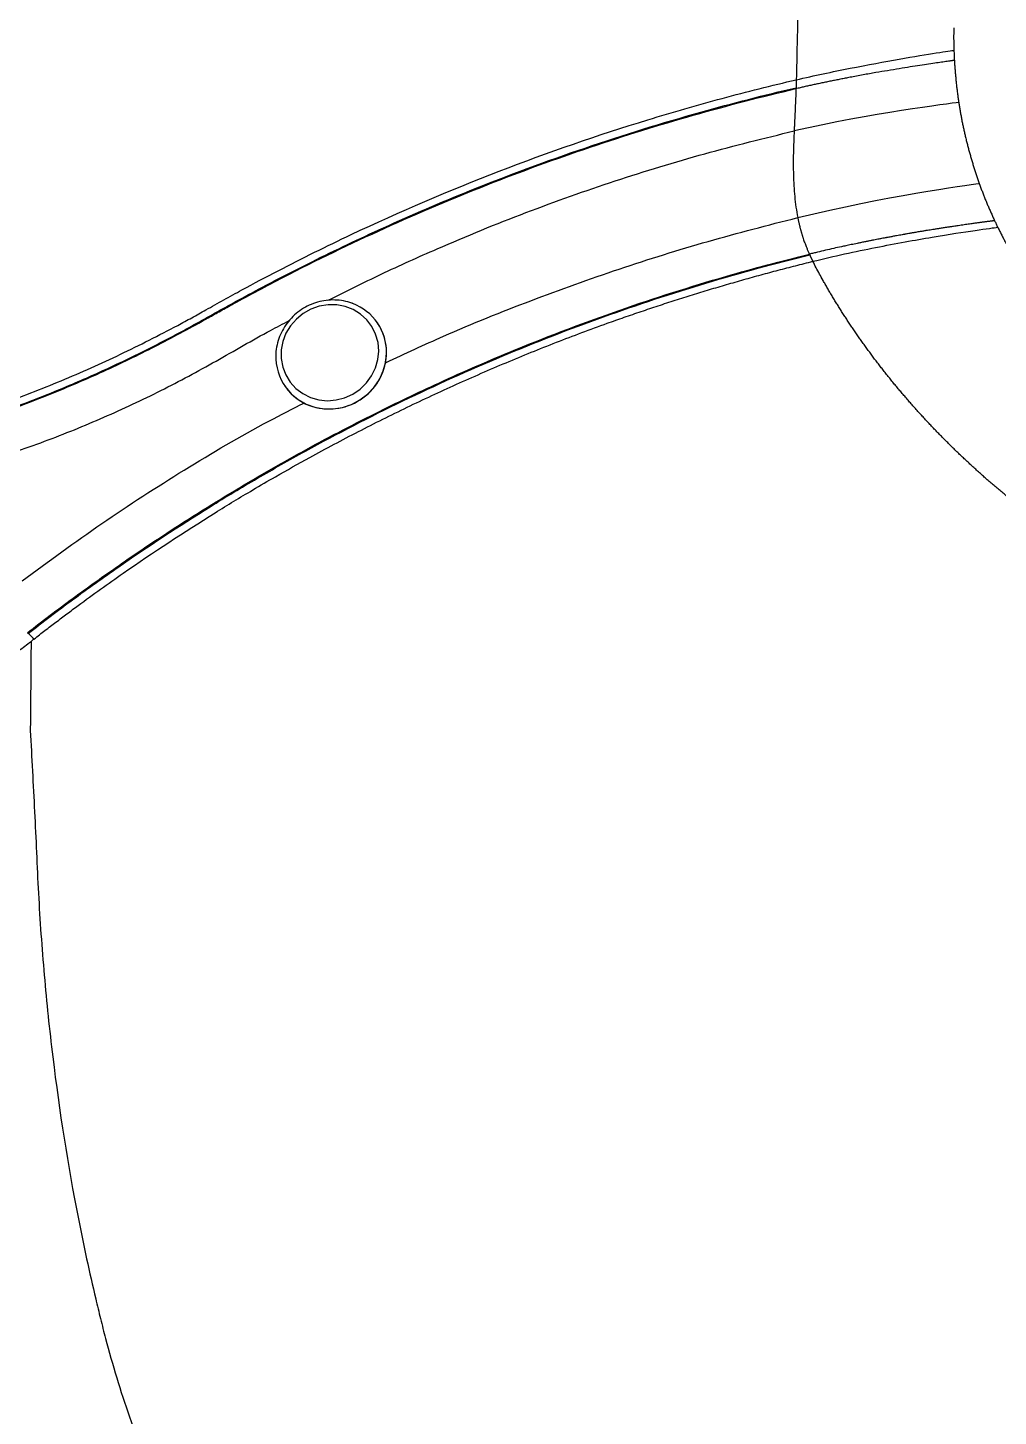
# Model space of a CAD drawing. Extents: x 527 to 611, y 788 to 934.
# Drawn here: x 543.14 to 551.79, y 827.82 to 840.2 of the extents above; entities that cross this region are included whole.
import ezdxf

# ---------------------------------------------------------------- set-up
doc = ezdxf.new("R2010")
doc.units = 0
doc.header["$MEASUREMENT"] = 0
doc.layers.add('1', color=4, linetype='Continuous')
doc.layers.add('GEOMETRY', color=3, linetype='Continuous', lineweight=25)

# ---------------------------------------------------------------- blocks, each defined once
blk = doc.blocks.new('2026_FLAIR')
at = {"layer": 'GEOMETRY'}
for p, q in [((22.924, 36.305), (22.923, 36.297)), ((23.043, 34.821), (23.046, 34.815)), ((19.192, 34.204), (19.192, 34.205)), ((18.364, 33.644), (18.364, 33.644)), ((16.075, 31.438), (16.067, 31.444))]:
    blk.add_line(p, q, dxfattribs=at)
at = {"layer": 'GEOMETRY', "flags": 128}
for points in [[(19.201, 33.957), (19.195, 34.034), (19.174, 34.107), (19.141, 34.175), (19.095, 34.235), (19.039, 34.287), (18.974, 34.327), (18.903, 34.354), (18.827, 34.369), (18.749, 34.369), (18.671, 34.357), (18.597, 34.33), (18.528, 34.291), (18.467, 34.242), (18.415, 34.182), (18.374, 34.115), (18.346, 34.042), (18.332, 33.966), (18.331, 33.889), (18.345, 33.814), (18.372, 33.743), (18.412, 33.679), (18.463, 33.623), (18.523, 33.577), (18.592, 33.543), (18.666, 33.522), (18.743, 33.514), (18.821, 33.52), (18.897, 33.54), (18.969, 33.572), (19.035, 33.617), (19.092, 33.672), (19.138, 33.736), (19.172, 33.806), (19.194, 33.881), (19.201, 33.957)], [(18.364, 33.644), (18.368, 33.639), (18.42, 33.576), (18.482, 33.524), (18.553, 33.484), (18.63, 33.456), (18.712, 33.441), (18.796, 33.44), (18.879, 33.454), (18.959, 33.481), (19.034, 33.52), (19.101, 33.571), (19.16, 33.633), (19.207, 33.702), (19.242, 33.779), (19.264, 33.859), (19.271, 33.941)]]:
    blk.add_lwpolyline(points, dxfattribs=at)
at = {"layer": 'GEOMETRY'}
for centre, radius, start, end in [((18.809, 33.946), 0.462, 359.4454, 69.7154), ((18.808, 33.945), 0.463, 359.458, 34.0146), ((18.759, 33.952), 0.512, 253.3354, 358.8238), ((18.746, 33.903), 0.462, 177.4958, 253.0656)]:
    blk.add_arc(centre, radius, start, end, dxfattribs=at)
for points, knots in [([(22.94, 37.022), (22.94, 37.009), (22.939, 36.995), (22.939, 36.968), (22.939, 36.955), (22.938, 36.914), (22.937, 36.887), (22.936, 36.806), (22.935, 36.752), (22.931, 36.591), (22.929, 36.483), (22.926, 36.376)], [0, 0, 0, 0, 0.0625, 0.0625, 0.125, 0.125, 0.25, 0.25, 0.5, 0.5, 1, 1, 1, 1]), ([(24.331, 36.84), (24.331, 36.829), (24.331, 36.807), (24.33, 36.773), (24.33, 36.74), (24.331, 36.706), (24.332, 36.673), (24.332, 36.651), (24.333, 36.64)], [0, 0, 0, 0, 0.167212, 0.334196, 0.50096, 0.66751, 0.833855, 1, 1, 1, 1]), ([(24.337, 36.549), (24.336, 36.549), (24.334, 36.548), (24.332, 36.548), (24.329, 36.548), (24.325, 36.547), (24.321, 36.547), (24.315, 36.546), (24.307, 36.545), (24.296, 36.543), (24.275, 36.54), (24.238, 36.535), (24.179, 36.527), (24.11, 36.516), (24.03, 36.504), (23.943, 36.491), (23.846, 36.475), (23.743, 36.458), (23.635, 36.44), (23.523, 36.42), (23.431, 36.403), (23.363, 36.39), (23.321, 36.381), (23.279, 36.373), (23.237, 36.365), (23.196, 36.356), (23.155, 36.348), (23.115, 36.339), (23.075, 36.331), (23.036, 36.322), (22.997, 36.314), (22.96, 36.305), (22.936, 36.299), (22.923, 36.297)], [0, 0, 0, 0, 0.011251, 0.0225, 0.03374, 0.044968, 0.056177, 0.067363, 0.08825, 0.110157, 0.133033, 0.19865, 0.260594, 0.324278, 0.384789, 0.445674, 0.50685, 0.569423, 0.62771, 0.688035, 0.748577, 0.770494, 0.792166, 0.813641, 0.834953, 0.85613, 0.877193, 0.89814, 0.918943, 0.939566, 0.959974, 0.980129, 1, 1, 1, 1]), ([(22.926, 36.376), (23.086, 36.413), (23.249, 36.448), (23.563, 36.509), (23.713, 36.537), (23.976, 36.583), (24.09, 36.602), (24.26, 36.629), (24.316, 36.637), (24.333, 36.64)], [0, 0, 0, 0, 0.25, 0.25, 0.5, 0.5, 0.75, 0.75, 1, 1, 1, 1]), ([(24.333, 36.64), (24.333, 36.624), (24.334, 36.594), (24.336, 36.564), (24.337, 36.549)], [0, 0, 0, 0, 0.500376, 1, 1, 1, 1]), ([(24.337, 36.549), (24.337, 36.536), (24.339, 36.511), (24.342, 36.473), (24.345, 36.436), (24.348, 36.398), (24.352, 36.361), (24.356, 36.323), (24.36, 36.286), (24.365, 36.249), (24.37, 36.211), (24.374, 36.187), (24.376, 36.174)], [0, 0, 0, 0, 0.100453, 0.200792, 0.301022, 0.401148, 0.501176, 0.601109, 0.700954, 0.800714, 0.900394, 1, 1, 1, 1]), ([(15.556, 33.318), (15.672, 33.356), (15.974, 33.462), (16.402, 33.63), (16.84, 33.825), (17.162, 33.983), (17.415, 34.115), (17.603, 34.218), (17.79, 34.323), (17.998, 34.438), (18.27, 34.583), (18.691, 34.798), (19.284, 35.08), (20.096, 35.428), (21.042, 35.778), (22.015, 36.079), (22.642, 36.24), (22.924, 36.305)], [0.0869739, 0.0869739, 0.0869739, 0.0869739, 0.125, 0.1875, 0.234375, 0.28125, 0.3046875, 0.328125, 0.3515625, 0.375, 0.40625, 0.453125, 0.53125, 0.625, 0.75, 0.875, 0.9783873, 0.9783873, 0.9783873, 0.9783873]), ([(15.558, 33.31), (15.643, 33.338), (15.727, 33.367), (15.893, 33.427), (15.976, 33.457), (16.221, 33.55), (16.381, 33.616), (16.696, 33.752), (16.851, 33.823), (17.081, 33.935), (17.157, 33.973), (17.308, 34.05), (17.383, 34.09), (17.532, 34.17), (17.607, 34.211), (17.718, 34.274), (17.755, 34.295), (17.829, 34.336), (17.866, 34.357), (18.052, 34.459), (18.201, 34.538), (18.65, 34.769), (18.952, 34.915), (19.558, 35.19), (19.863, 35.319), (20.475, 35.56), (20.781, 35.671), (21.394, 35.878), (21.701, 35.973), (22.314, 36.147), (22.62, 36.226), (22.923, 36.297)], [0, 0, 0, 0, 0.03125, 0.03125, 0.0625, 0.0625, 0.125, 0.125, 0.1875, 0.1875, 0.21875, 0.21875, 0.25, 0.25, 0.28125, 0.28125, 0.296875, 0.296875, 0.3125, 0.3125, 0.375, 0.375, 0.5, 0.5, 0.625, 0.625, 0.75, 0.75, 0.875, 0.875, 1, 1, 1, 1]), ([(17.659, 34.324), (17.713, 34.354), (17.766, 34.384), (17.873, 34.443), (17.927, 34.473), (18.088, 34.56), (18.196, 34.617), (18.52, 34.785), (18.737, 34.892), (19.392, 35.201), (19.833, 35.389), (20.716, 35.731), (21.159, 35.883), (21.823, 36.087), (22.044, 36.151), (22.486, 36.27), (22.706, 36.325), (22.926, 36.376)], [0, 0, 0, 0, 0.03125, 0.03125, 0.0625, 0.0625, 0.125, 0.125, 0.25, 0.25, 0.5, 0.5, 0.75, 0.75, 0.875, 0.875, 1, 1, 1, 1]), ([(22.923, 36.297), (22.923, 36.293), (22.923, 36.287), (22.923, 36.276), (22.922, 36.266), (22.922, 36.255), (22.921, 36.243), (22.921, 36.232), (22.921, 36.22), (22.92, 36.208), (22.92, 36.196), (22.919, 36.184), (22.919, 36.171), (22.918, 36.158), (22.917, 36.145), (22.917, 36.127), (22.916, 36.105), (22.914, 36.076), (22.913, 36.047), (22.911, 36.017), (22.91, 35.985), (22.909, 35.953), (22.908, 35.931), (22.907, 35.92)], [0, 0, 0, 0, 0.036268, 0.072436, 0.108505, 0.144476, 0.180351, 0.21613, 0.251816, 0.287409, 0.322912, 0.358326, 0.393653, 0.428893, 0.46405, 0.499124, 0.56875, 0.639001, 0.709888, 0.781423, 0.853615, 0.926471, 1, 1, 1, 1]), ([(22.926, 36.376), (22.926, 36.374), (22.926, 36.369), (22.926, 36.363), (22.925, 36.356), (22.925, 36.35), (22.925, 36.344), (22.925, 36.338), (22.925, 36.333), (22.925, 36.328), (22.924, 36.323), (22.924, 36.318), (22.924, 36.313), (22.924, 36.309), (22.924, 36.307), (22.924, 36.305)], [0, 0, 0, 0, 0.078184, 0.156096, 0.233753, 0.311171, 0.388368, 0.465359, 0.542162, 0.618794, 0.695272, 0.771613, 0.847836, 0.923958, 1, 1, 1, 1]), ([(24.376, 36.174), (24.378, 36.162), (24.381, 36.137), (24.388, 36.101), (24.394, 36.064), (24.401, 36.027), (24.408, 35.99), (24.416, 35.954), (24.424, 35.917), (24.432, 35.881), (24.441, 35.845), (24.45, 35.809), (24.459, 35.772), (24.469, 35.736), (24.479, 35.7), (24.489, 35.665), (24.5, 35.629), (24.511, 35.593), (24.522, 35.558), (24.534, 35.522), (24.546, 35.487), (24.554, 35.464), (24.558, 35.452)], [0, 0, 0, 0, 0.050205, 0.100377, 0.150519, 0.200632, 0.250718, 0.300779, 0.350819, 0.400838, 0.450838, 0.500821, 0.550788, 0.600741, 0.65068, 0.700608, 0.750525, 0.800434, 0.850334, 0.900228, 0.950116, 1, 1, 1, 1]), ([(18.748, 34.409), (18.906, 34.488), (19.229, 34.648), (19.817, 34.914), (20.513, 35.198), (21.31, 35.48), (22.11, 35.725), (22.641, 35.855), (22.907, 35.92)], [0, 0, 0, 0, 0.116734, 0.238335, 0.4291, 0.619534, 0.809842, 1, 1, 1, 1]), ([(22.907, 35.92), (22.907, 35.912), (22.906, 35.903), (22.906, 35.887), (22.905, 35.879), (22.905, 35.854), (22.904, 35.838), (22.902, 35.789), (22.901, 35.756), (22.899, 35.658), (22.899, 35.593), (22.902, 35.464), (22.906, 35.399), (22.915, 35.304), (22.919, 35.272), (22.928, 35.21), (22.933, 35.178), (22.939, 35.147)], [0, 0, 0, 0, 0.03125, 0.03125, 0.0625, 0.0625, 0.125, 0.125, 0.25, 0.25, 0.5, 0.5, 0.75, 0.75, 0.875, 0.875, 1, 1, 1, 1]), ([(24.558, 35.452), (24.563, 35.441), (24.571, 35.418), (24.583, 35.384), (24.596, 35.351), (24.609, 35.317), (24.623, 35.284), (24.637, 35.251), (24.651, 35.218), (24.666, 35.185), (24.68, 35.152), (24.69, 35.13), (24.695, 35.119)], [0, 0, 0, 0, 0.099997, 0.19999, 0.29998, 0.39997, 0.499961, 0.599956, 0.699956, 0.799962, 0.899976, 1, 1, 1, 1]), ([(19.267, 33.854), (19.437, 33.934), (19.864, 34.133), (20.558, 34.411), (21.345, 34.693), (22.14, 34.942), (22.673, 35.079), (22.939, 35.147)], [0, 0, 0, 0, 0.142707, 0.357064, 0.571327, 0.785641, 1, 1, 1, 1]), ([(22.939, 35.147), (22.94, 35.144), (22.941, 35.138), (22.943, 35.129), (22.945, 35.119), (22.947, 35.109), (22.95, 35.099), (22.952, 35.09), (22.954, 35.079), (22.957, 35.069), (22.959, 35.059), (22.962, 35.049), (22.965, 35.039), (22.968, 35.029), (22.971, 35.018), (22.973, 35.008), (22.976, 34.998), (22.979, 34.988), (22.983, 34.978), (22.986, 34.969), (22.99, 34.956), (22.995, 34.94), (23.001, 34.923), (23.008, 34.906), (23.014, 34.89), (23.019, 34.876), (23.025, 34.862), (23.03, 34.85), (23.035, 34.839), (23.039, 34.829), (23.042, 34.824), (23.043, 34.821)], [0, 0, 0, 0, 0.026083, 0.052215, 0.078393, 0.104613, 0.130871, 0.157164, 0.183489, 0.20984, 0.236213, 0.262606, 0.289014, 0.315432, 0.341857, 0.368284, 0.39471, 0.421129, 0.447538, 0.473933, 0.500309, 0.552984, 0.605108, 0.656655, 0.707605, 0.757939, 0.807642, 0.856704, 0.905119, 0.952884, 1, 1, 1, 1]), ([(24.695, 35.119), (24.694, 35.119), (24.691, 35.119), (24.687, 35.118), (24.682, 35.117), (24.676, 35.117), (24.669, 35.116), (24.663, 35.115), (24.655, 35.114), (24.647, 35.113), (24.638, 35.112), (24.629, 35.111), (24.618, 35.109), (24.607, 35.108), (24.596, 35.106), (24.584, 35.105), (24.571, 35.103), (24.557, 35.101), (24.542, 35.099), (24.527, 35.097), (24.51, 35.095), (24.492, 35.092), (24.472, 35.089), (24.449, 35.086), (24.424, 35.082), (24.398, 35.079), (24.373, 35.075), (24.35, 35.072), (24.33, 35.069), (24.313, 35.066), (24.296, 35.063), (24.285, 35.062), (24.271, 35.06), (24.256, 35.058), (24.238, 35.055), (24.219, 35.052), (24.203, 35.049), (24.182, 35.046), (24.16, 35.043), (24.133, 35.038), (24.109, 35.034), (24.083, 35.031), (24.054, 35.025), (24.026, 35.021), (24.003, 35.017), (23.989, 35.014), (23.979, 35.013), (23.97, 35.011), (23.96, 35.01), (23.949, 35.008), (23.936, 35.005), (23.921, 35.002), (23.907, 35), (23.899, 34.999), (23.89, 34.997), (23.877, 34.995), (23.862, 34.992), (23.842, 34.989), (23.824, 34.985), (23.803, 34.982), (23.786, 34.978), (23.769, 34.975), (23.752, 34.972), (23.738, 34.97), (23.724, 34.967), (23.709, 34.964), (23.684, 34.959), (23.649, 34.953), (23.613, 34.946), (23.579, 34.939), (23.555, 34.934), (23.534, 34.93), (23.518, 34.927), (23.496, 34.922), (23.462, 34.915), (23.418, 34.906), (23.371, 34.896), (23.319, 34.885), (23.258, 34.872), (23.187, 34.855), (23.126, 34.841), (23.085, 34.831), (23.061, 34.826), (23.049, 34.823), (23.043, 34.821)], [0, 0, 0, 0, 0.012184, 0.024562, 0.037117, 0.049842, 0.062731, 0.075772, 0.088963, 0.102321, 0.115863, 0.129588, 0.143471, 0.157491, 0.171641, 0.185922, 0.200348, 0.214956, 0.229752, 0.24472, 0.259853, 0.275167, 0.293314, 0.311976, 0.331252, 0.351131, 0.371513, 0.384803, 0.398085, 0.411361, 0.42026, 0.429215, 0.433906, 0.445697, 0.456543, 0.467393, 0.478241, 0.485008, 0.503674, 0.516076, 0.528491, 0.54297, 0.557986, 0.573714, 0.584958, 0.592014, 0.594845, 0.599891, 0.60494, 0.609974, 0.614986, 0.624712, 0.631102, 0.634133, 0.636856, 0.642901, 0.652293, 0.658251, 0.669475, 0.677979, 0.685685, 0.693202, 0.700717, 0.708196, 0.710961, 0.718645, 0.728561, 0.74355, 0.76292, 0.774819, 0.786784, 0.793077, 0.800138, 0.807974, 0.820461, 0.842312, 0.861868, 0.878605, 0.906963, 0.93816, 0.968735, 0.984274, 0.992155, 1, 1, 1, 1]), ([(23.074, 34.757), (23.263, 34.803), (23.453, 34.844), (23.815, 34.916), (23.986, 34.947), (24.289, 34.998), (24.42, 35.018), (24.622, 35.048), (24.693, 35.057), (24.723, 35.061)], [0, 0, 0, 0, 0.25, 0.25, 0.5, 0.5, 0.75, 0.75, 1, 1, 1, 1]), ([(24.695, 35.119), (24.7, 35.11), (24.709, 35.09), (24.718, 35.071), (24.723, 35.061)], [0, 0, 0, 0, 0.499972, 1, 1, 1, 1]), ([(24.723, 35.061), (24.728, 35.051), (24.739, 35.03), (24.755, 34.998), (24.771, 34.966), (24.788, 34.935), (24.805, 34.904), (24.822, 34.873), (24.839, 34.842), (24.857, 34.811), (24.875, 34.78), (24.893, 34.75), (24.912, 34.719), (24.931, 34.689), (24.95, 34.659), (24.969, 34.629), (24.989, 34.6), (25.009, 34.57), (25.03, 34.541), (25.05, 34.512), (25.071, 34.483), (25.092, 34.454), (25.114, 34.425), (25.135, 34.397), (25.157, 34.369), (25.179, 34.341), (25.202, 34.313), (25.225, 34.285), (25.248, 34.258), (25.271, 34.23), (25.294, 34.203), (25.318, 34.177), (25.342, 34.15), (25.366, 34.123), (25.391, 34.097), (25.416, 34.071), (25.441, 34.045), (25.466, 34.02), (25.492, 33.994), (25.518, 33.969), (25.544, 33.944), (25.57, 33.92), (25.597, 33.895), (25.623, 33.871), (25.65, 33.847), (25.678, 33.823), (25.705, 33.799), (25.733, 33.776), (25.761, 33.753), (25.789, 33.73), (25.818, 33.707), (25.847, 33.685), (25.876, 33.663), (25.905, 33.641), (25.924, 33.626), (25.934, 33.619)], [0, 0, 0, 0, 0.018658, 0.037319, 0.055984, 0.074652, 0.093323, 0.111999, 0.13068, 0.149365, 0.168056, 0.186752, 0.205453, 0.224161, 0.242875, 0.261596, 0.280323, 0.299058, 0.317799, 0.336549, 0.355306, 0.374071, 0.392844, 0.411626, 0.430417, 0.449216, 0.468024, 0.486842, 0.505669, 0.524506, 0.543352, 0.56221, 0.581079, 0.599959, 0.618852, 0.637757, 0.656675, 0.675608, 0.694554, 0.713515, 0.732491, 0.751483, 0.77049, 0.789515, 0.808556, 0.827615, 0.846691, 0.865786, 0.8849, 0.904032, 0.923185, 0.942358, 0.961551, 0.980765, 1, 1, 1, 1]), ([(16.067, 31.444), (16.202, 31.549), (16.473, 31.754), (16.888, 32.05), (17.274, 32.311), (17.63, 32.538), (17.9, 32.703), (18.118, 32.831), (18.282, 32.926), (18.448, 33.019), (18.632, 33.12), (18.873, 33.249), (19.246, 33.44), (19.774, 33.693), (20.5, 34.008), (21.353, 34.331), (22.228, 34.609), (22.794, 34.76), (23.043, 34.821)], [0, 0, 0, 0, 0.0625, 0.125, 0.1875, 0.234375, 0.28125, 0.3046875, 0.328125, 0.3515625, 0.375, 0.40625, 0.453125, 0.53125, 0.625, 0.75, 0.875, 0.9726512, 0.9726512, 0.9726512, 0.9726512]), ([(16.075, 31.438), (16.205, 31.54), (16.337, 31.64), (16.603, 31.836), (16.738, 31.932), (17.144, 32.215), (17.419, 32.395), (17.837, 32.655), (17.978, 32.739), (18.261, 32.904), (18.403, 32.985), (18.834, 33.221), (19.124, 33.371), (20.002, 33.794), (20.6, 34.044), (21.509, 34.37), (21.814, 34.47), (22.427, 34.655), (22.736, 34.739), (23.046, 34.815)], [0, 0, 0, 0, 0.0625, 0.0625, 0.125, 0.125, 0.25, 0.25, 0.3125, 0.3125, 0.375, 0.375, 0.5, 0.5, 0.75, 0.75, 0.875, 0.875, 1, 1, 1, 1]), ([(23.046, 34.815), (23.046, 34.814), (23.047, 34.812), (23.049, 34.808), (23.051, 34.804), (23.052, 34.8), (23.054, 34.796), (23.057, 34.792), (23.059, 34.787), (23.061, 34.782), (23.064, 34.777), (23.066, 34.772), (23.069, 34.767), (23.071, 34.762), (23.073, 34.758), (23.074, 34.757)], [0, 0, 0, 0, 0.081784, 0.16272, 0.242814, 0.322071, 0.4005, 0.478113, 0.554922, 0.630944, 0.706198, 0.780704, 0.854488, 0.927577, 1, 1, 1, 1]), ([(16.126, 31.387), (16.142, 31.4), (16.175, 31.426), (16.24, 31.477), (16.322, 31.539), (16.421, 31.613), (16.619, 31.761), (17.054, 32.072), (17.574, 32.414), (18.032, 32.692), (18.314, 32.856), (18.627, 33.032), (19.019, 33.24), (19.454, 33.457), (19.894, 33.662), (20.338, 33.855), (20.786, 34.037), (21.138, 34.168), (21.391, 34.258), (21.543, 34.31), (21.695, 34.361), (21.847, 34.41), (22, 34.458), (22.152, 34.505), (22.305, 34.55), (22.459, 34.594), (22.612, 34.637), (22.766, 34.678), (22.92, 34.718), (23.023, 34.744), (23.074, 34.757)], [0, 0, 0, 0, 0.007941, 0.015663, 0.031313, 0.046811, 0.062587, 0.125052, 0.249824, 0.299752, 0.329728, 0.374735, 0.437476, 0.499976, 0.562251, 0.624662, 0.687231, 0.749979, 0.770841, 0.791695, 0.812543, 0.833385, 0.854222, 0.875055, 0.895884, 0.91671, 0.937534, 0.958356, 0.979178, 1, 1, 1, 1]), ([(25.104, 32.43), (25.092, 32.439), (25.067, 32.458), (25.029, 32.486), (24.992, 32.514), (24.955, 32.543), (24.918, 32.571), (24.881, 32.6), (24.844, 32.63), (24.808, 32.659), (24.772, 32.689), (24.736, 32.719), (24.701, 32.749), (24.665, 32.779), (24.63, 32.809), (24.595, 32.84), (24.561, 32.871), (24.527, 32.902), (24.492, 32.933), (24.459, 32.964), (24.425, 32.996), (24.392, 33.027), (24.358, 33.059), (24.326, 33.091), (24.293, 33.123), (24.261, 33.156), (24.229, 33.188), (24.197, 33.22), (24.165, 33.253), (24.134, 33.286), (24.103, 33.319), (24.072, 33.352), (24.042, 33.385), (24.012, 33.418), (23.982, 33.452), (23.952, 33.485), (23.923, 33.519), (23.894, 33.553), (23.865, 33.586), (23.836, 33.62), (23.808, 33.654), (23.78, 33.688), (23.753, 33.722), (23.725, 33.757), (23.698, 33.791), (23.672, 33.825), (23.645, 33.859), (23.619, 33.894), (23.594, 33.928), (23.568, 33.963), (23.543, 33.997), (23.518, 34.032), (23.494, 34.067), (23.469, 34.101), (23.446, 34.136), (23.422, 34.171), (23.399, 34.205), (23.376, 34.24), (23.353, 34.275), (23.331, 34.309), (23.309, 34.344), (23.288, 34.379), (23.266, 34.414), (23.245, 34.448), (23.225, 34.483), (23.205, 34.517), (23.185, 34.552), (23.161, 34.594), (23.134, 34.643), (23.103, 34.7), (23.084, 34.738), (23.074, 34.757)], [0, 0, 0, 0, 0.014779, 0.029551, 0.044315, 0.059071, 0.073819, 0.088558, 0.103287, 0.118008, 0.132718, 0.147418, 0.162108, 0.176786, 0.191453, 0.206108, 0.22075, 0.23538, 0.249996, 0.264599, 0.279187, 0.29376, 0.308318, 0.32286, 0.337385, 0.351893, 0.366384, 0.380856, 0.395309, 0.409743, 0.424155, 0.438547, 0.452916, 0.467263, 0.481587, 0.495886, 0.51016, 0.524409, 0.538632, 0.552827, 0.566995, 0.581134, 0.595244, 0.609323, 0.623372, 0.637389, 0.651374, 0.665326, 0.679243, 0.693125, 0.706972, 0.720782, 0.734554, 0.748287, 0.761982, 0.775635, 0.789248, 0.802819, 0.816346, 0.82983, 0.843269, 0.856663, 0.87001, 0.88331, 0.896562, 0.909765, 0.922918, 0.93602, 0.957492, 0.97882, 1, 1, 1, 1]), ([(15.538, 33.381), (15.633, 33.413), (15.728, 33.445), (15.914, 33.513), (16.006, 33.547), (16.28, 33.654), (16.459, 33.728), (16.811, 33.885), (16.983, 33.968), (17.239, 34.097), (17.324, 34.141), (17.45, 34.208), (17.492, 34.231), (17.576, 34.277), (17.617, 34.3), (17.659, 34.324)], [0, 0, 0, 0, 0.125, 0.125, 0.25, 0.25, 0.5, 0.5, 0.75, 0.75, 0.875, 0.875, 0.9375, 0.9375, 1, 1, 1, 1]), ([(18.967, 34.381), (18.965, 34.382), (18.94, 34.393), (18.888, 34.405), (18.811, 34.414), (18.732, 34.41), (18.655, 34.394), (18.581, 34.367), (18.512, 34.329), (18.449, 34.28), (18.394, 34.222), (18.35, 34.157), (18.315, 34.087), (18.293, 34.012), (18.283, 33.958), (18.284, 33.929), (18.284, 33.927)], [0, 0, 0, 0, 0.00559, 0.087364, 0.169243, 0.251237, 0.333343, 0.41555, 0.49784, 0.58019, 0.662572, 0.744953, 0.827303, 0.909591, 0.991791, 1, 1, 1, 1]), ([(15.666, 32.961), (15.852, 33.022), (16.218, 33.144), (16.749, 33.361), (17.26, 33.599), (17.752, 33.865), (18.127, 34.085), (18.347, 34.199), (18.402, 34.228)], [0, 0, 0, 0, 0.193591, 0.382349, 0.568176, 0.752979, 0.937833, 1, 1, 1, 1]), ([(16.022, 31.908), (16.257, 32.08), (16.727, 32.426), (17.463, 32.9), (18.069, 33.257), (18.434, 33.442), (18.541, 33.496)], [0, 0, 0, 0, 0.292879, 0.585662, 0.878957, 1, 1, 1, 1]), ([(11.108, 27.533), (11.112, 27.536), (11.12, 27.543), (11.133, 27.553), (11.147, 27.564), (11.16, 27.574), (11.174, 27.585), (11.188, 27.596), (11.202, 27.607), (11.217, 27.619), (11.231, 27.63), (11.246, 27.642), (11.262, 27.654), (11.277, 27.666), (11.293, 27.678), (11.309, 27.691), (11.325, 27.703), (11.342, 27.716), (11.358, 27.729), (11.375, 27.743), (11.393, 27.756), (11.41, 27.77), (11.428, 27.784), (11.446, 27.798), (11.464, 27.812), (11.482, 27.826), (11.501, 27.841), (11.52, 27.855), (11.539, 27.87), (11.559, 27.886), (11.578, 27.901), (11.598, 27.916), (11.618, 27.932), (11.639, 27.948), (11.659, 27.964), (11.68, 27.98), (11.701, 27.996), (11.722, 28.013), (11.744, 28.03), (11.766, 28.047), (11.788, 28.064), (11.81, 28.081), (11.832, 28.098), (11.855, 28.116), (11.878, 28.134), (11.901, 28.152), (11.924, 28.17), (11.985, 28.217), (12.085, 28.294), (12.205, 28.387), (12.303, 28.462), (12.355, 28.503), (12.384, 28.525), (12.391, 28.53), (12.397, 28.535), (12.403, 28.539), (12.408, 28.544), (12.414, 28.548), (12.42, 28.552), (12.425, 28.557), (12.431, 28.561), (12.436, 28.565), (12.441, 28.569), (12.446, 28.573), (12.451, 28.577), (12.456, 28.581), (12.461, 28.584), (12.466, 28.588), (12.47, 28.591), (12.474, 28.595), (12.479, 28.598), (12.483, 28.601), (12.487, 28.604), (12.491, 28.607), (12.495, 28.61), (12.498, 28.613), (12.502, 28.616), (12.505, 28.619), (12.509, 28.622), (12.512, 28.624), (12.515, 28.626), (12.518, 28.628), (12.521, 28.63), (12.523, 28.632), (12.526, 28.634), (12.528, 28.636), (12.537, 28.643), (12.551, 28.654), (12.571, 28.669), (12.592, 28.685), (12.612, 28.701), (12.633, 28.717), (12.654, 28.733), (12.675, 28.749), (12.696, 28.765), (12.717, 28.781), (12.738, 28.798), (12.76, 28.814), (12.781, 28.83), (12.803, 28.847), (12.824, 28.864), (12.846, 28.88), (12.868, 28.897), (12.89, 28.914), (12.912, 28.931), (12.935, 28.948), (12.957, 28.965), (12.979, 28.983), (13.002, 29), (13.025, 29.017), (13.047, 29.035), (13.07, 29.052), (13.093, 29.07), (13.116, 29.088), (13.14, 29.106), (13.163, 29.123), (13.266, 29.202), (13.453, 29.345), (13.73, 29.558), (14.02, 29.779), (14.321, 30.009), (14.551, 30.184), (14.704, 30.3), (14.765, 30.347), (14.814, 30.384), (14.842, 30.406), (14.866, 30.424), (14.891, 30.443), (14.961, 30.496), (15.072, 30.581), (15.243, 30.712), (15.44, 30.861), (15.624, 31.002), (15.77, 31.114), (15.862, 31.184), (15.935, 31.24), (15.99, 31.283), (16.045, 31.325), (16.081, 31.353), (16.1, 31.367)], [0, 0, 0, 0, 0.005396, 0.010791, 0.016185, 0.021578, 0.02697, 0.032362, 0.037754, 0.043146, 0.048538, 0.05393, 0.059323, 0.064717, 0.070111, 0.075507, 0.080904, 0.086302, 0.091703, 0.097105, 0.102509, 0.107915, 0.113324, 0.118735, 0.124149, 0.129567, 0.134987, 0.140411, 0.145838, 0.151269, 0.156705, 0.162144, 0.167588, 0.173036, 0.178489, 0.183947, 0.18941, 0.194878, 0.200352, 0.205831, 0.211316, 0.216807, 0.222304, 0.227808, 0.233318, 0.238835, 0.244359, 0.249889, 0.281257, 0.312778, 0.32843, 0.343979, 0.345285, 0.346566, 0.347823, 0.349056, 0.350265, 0.351449, 0.352608, 0.353744, 0.354855, 0.355941, 0.357003, 0.358041, 0.359054, 0.360044, 0.361008, 0.361948, 0.362864, 0.363756, 0.364623, 0.365465, 0.366284, 0.367078, 0.367847, 0.368592, 0.369313, 0.370009, 0.370679, 0.371317, 0.371931, 0.37252, 0.373086, 0.373627, 0.374144, 0.374637, 0.375106, 0.379157, 0.383216, 0.387282, 0.391356, 0.395438, 0.399527, 0.403624, 0.407729, 0.411841, 0.415962, 0.42009, 0.424227, 0.428371, 0.432524, 0.436685, 0.440854, 0.445031, 0.449217, 0.453411, 0.457614, 0.461825, 0.466044, 0.470272, 0.474509, 0.478754, 0.483008, 0.487271, 0.491543, 0.495824, 0.500113, 0.547939, 0.596905, 0.647073, 0.698497, 0.751232, 0.763625, 0.776068, 0.782262, 0.78847, 0.790241, 0.794371, 0.800864, 0.82559, 0.850409, 0.88757, 0.924891, 0.943744, 0.962338, 0.971856, 0.981138, 0.990551, 1, 1, 1, 1]), ([(16.126, 31.387), (16.116, 31.398), (16.107, 31.408), (16.09, 31.425), (16.082, 31.433), (16.075, 31.438)], [0, 0, 0, 0, 0.5, 0.5, 1, 1, 1, 1]), ([(16.1, 31.367), (16.099, 31.235), (16.098, 31.102), (16.096, 30.904), (16.095, 30.804), (16.094, 30.688), (16.094, 30.638), (16.093, 30.605), (16.093, 30.588), (16.093, 30.572)], [0, 0, 0, 0, 0.5, 0.5, 0.75, 0.875, 0.9375, 0.9375, 1, 1, 1, 1]), ([(16.093, 30.572), (16.106, 30.331), (16.119, 30.09), (16.137, 29.727), (16.143, 29.606), (16.154, 29.363), (16.159, 29.242), (16.179, 28.877), (16.196, 28.634), (16.228, 28.268), (16.239, 28.146), (16.265, 27.903), (16.279, 27.782), (16.352, 27.175), (16.428, 26.694), (16.569, 25.978), (16.62, 25.74), (16.691, 25.444), (16.705, 25.385), (16.734, 25.267), (16.749, 25.208), (16.795, 25.032), (16.829, 24.915), (16.935, 24.566), (17.016, 24.336), (17.152, 23.995), (17.2, 23.882), (17.275, 23.714), (17.301, 23.658), (17.353, 23.547), (17.38, 23.492), (17.516, 23.219), (17.633, 23.006), (17.821, 22.697), (17.886, 22.595), (17.986, 22.445), (18.02, 22.395), (18.088, 22.296), (18.122, 22.246), (18.295, 22), (18.438, 21.806), (18.731, 21.425), (18.881, 21.237), (19.191, 20.869), (19.35, 20.687), (19.595, 20.42), (19.678, 20.332), (19.846, 20.157), (19.931, 20.071), (20.187, 19.814), (20.362, 19.648), (20.717, 19.323), (20.898, 19.165), (21.266, 18.858), (21.453, 18.708), (21.834, 18.416), (22.027, 18.275), (22.273, 18.103), (22.322, 18.069), (22.421, 18.002), (22.471, 17.968), (22.621, 17.869), (22.722, 17.805), (23.032, 17.618), (23.244, 17.502), (23.572, 17.34), (23.683, 17.288), (23.851, 17.213), (23.908, 17.189), (24.022, 17.141), (24.079, 17.117), (24.365, 17.004), (24.597, 16.924), (24.889, 16.835), (24.947, 16.818), (25.065, 16.786), (25.123, 16.77), (25.3, 16.724), (25.418, 16.695), (25.773, 16.611), (26.011, 16.56), (26.726, 16.42), (27.206, 16.345), (28.172, 16.228), (28.657, 16.186), (29.206, 16.157), (29.267, 16.154), (29.389, 16.148), (29.572, 16.139), (29.876, 16.124), (30.119, 16.111), (30.3, 16.102), (30.391, 16.097), (30.496, 16.091), (30.549, 16.088), (30.575, 16.086), (30.588, 16.086), (30.595, 16.085), (30.598, 16.085), (30.6, 16.085), (30.601, 16.085), (30.602, 16.085)], [0, 0, 0, 0, 0.03125, 0.03125, 0.046875, 0.046875, 0.0625, 0.0625, 0.09375, 0.09375, 0.109375, 0.109375, 0.125, 0.125, 0.1875, 0.1875, 0.21875, 0.21875, 0.226562, 0.226562, 0.234375, 0.234375, 0.25, 0.25, 0.28125, 0.28125, 0.296875, 0.296875, 0.304687, 0.304687, 0.3125, 0.3125, 0.34375, 0.34375, 0.359375, 0.359375, 0.367187, 0.367187, 0.375, 0.375, 0.40625, 0.40625, 0.4375, 0.4375, 0.46875, 0.46875, 0.484375, 0.484375, 0.5, 0.5, 0.53125, 0.53125, 0.5625, 0.5625, 0.59375, 0.59375, 0.625, 0.625, 0.632812, 0.632812, 0.640625, 0.640625, 0.65625, 0.65625, 0.6875, 0.6875, 0.703125, 0.703125, 0.710937, 0.710937, 0.71875, 0.71875, 0.75, 0.75, 0.757812, 0.757812, 0.765625, 0.765625, 0.78125, 0.78125, 0.8125, 0.8125, 0.875, 0.875, 0.9375, 0.9375, 0.945312, 0.945312, 0.953125, 0.96875, 0.984375, 0.984375, 0.992187, 0.996094, 0.998047, 0.999023, 0.999512, 0.999756, 0.999878, 0.999878, 1, 1, 1, 1]), ([(27.864, 11.064), (27.834, 11.067), (27.776, 11.074), (27.689, 11.085), (27.601, 11.096), (27.514, 11.108), (27.426, 11.12), (27.339, 11.132), (27.251, 11.145), (27.164, 11.158), (27.077, 11.172), (26.99, 11.186), (26.902, 11.2), (26.815, 11.214), (26.728, 11.229), (26.641, 11.245), (26.554, 11.261), (26.467, 11.277), (26.284, 11.312), (26.003, 11.369), (25.627, 11.453), (25.249, 11.546), (24.874, 11.645), (24.501, 11.753), (24.129, 11.869), (23.82, 11.972), (23.596, 12.05), (23.474, 12.095), (23.382, 12.128), (23.3, 12.159), (23.178, 12.206), (22.965, 12.289), (22.538, 12.466), (21.929, 12.743), (21.208, 13.111), (20.502, 13.512), (19.986, 13.834), (19.648, 14.058), (19.481, 14.172), (19.314, 14.287), (18.852, 14.614), (17.937, 15.313), (16.723, 16.404), (15.72, 17.478), (15.026, 18.316), (14.615, 18.855), (14.338, 19.242), (14.183, 19.464), (14.031, 19.688), (13.846, 19.971), (13.558, 20.431), (13.215, 21.018), (12.901, 21.616), (12.667, 22.1), (12.501, 22.464), (12.346, 22.827), (12.236, 23.101), (12.166, 23.284), (12.134, 23.367), (12.101, 23.459), (12.056, 23.583), (11.999, 23.744), (11.915, 23.992), (11.816, 24.299), (11.703, 24.674), (11.599, 25.05), (11.502, 25.428), (11.414, 25.806), (11.348, 26.114), (11.301, 26.351), (11.269, 26.52), (11.238, 26.688), (11.209, 26.857), (11.181, 27.026), (11.155, 27.195), (11.131, 27.364), (11.115, 27.477), (11.108, 27.533)], [0, 0, 0, 0, 0.003601, 0.007202, 0.010803, 0.014403, 0.018003, 0.021602, 0.025201, 0.028799, 0.032397, 0.035994, 0.039591, 0.043188, 0.046784, 0.050379, 0.053974, 0.057569, 0.061163, 0.07676, 0.092427, 0.108162, 0.123965, 0.1395, 0.155313, 0.170996, 0.178843, 0.18397, 0.186695, 0.190623, 0.194553, 0.20242, 0.218188, 0.249906, 0.281826, 0.313486, 0.344944, 0.352791, 0.360635, 0.368476, 0.376315, 0.426491, 0.502142, 0.565552, 0.596885, 0.628574, 0.644311, 0.652182, 0.660054, 0.675747, 0.691595, 0.723301, 0.755182, 0.77105, 0.78684, 0.802651, 0.81832, 0.822249, 0.826177, 0.829114, 0.834031, 0.842102, 0.849737, 0.865619, 0.881164, 0.897081, 0.912903, 0.928628, 0.944256, 0.951226, 0.958196, 0.965165, 0.972133, 0.979101, 0.986068, 0.993034, 1, 1, 1, 1])]:
    blk.add_open_spline(points, degree=3, knots=knots, dxfattribs=at)
for points in [[(24.376, 36.174), (24.288, 36.163), (23.591, 36.077), (22.907, 35.92)], [(22.939, 35.147), (23.711, 35.336), (24.438, 35.435), (24.558, 35.452)], [(16.1, 31.367), (16.108, 31.374), (16.117, 31.381), (16.126, 31.387)]]:
    blk.add_open_spline(points, degree=3, dxfattribs=at)

msp = doc.modelspace()

# ---------------------------------------------------------------- block references
at = {"layer": '1'}
msp.add_blockref('2026_FLAIR', (527.067, 803.363), dxfattribs=at)

doc.saveas('drawing.dxf')
